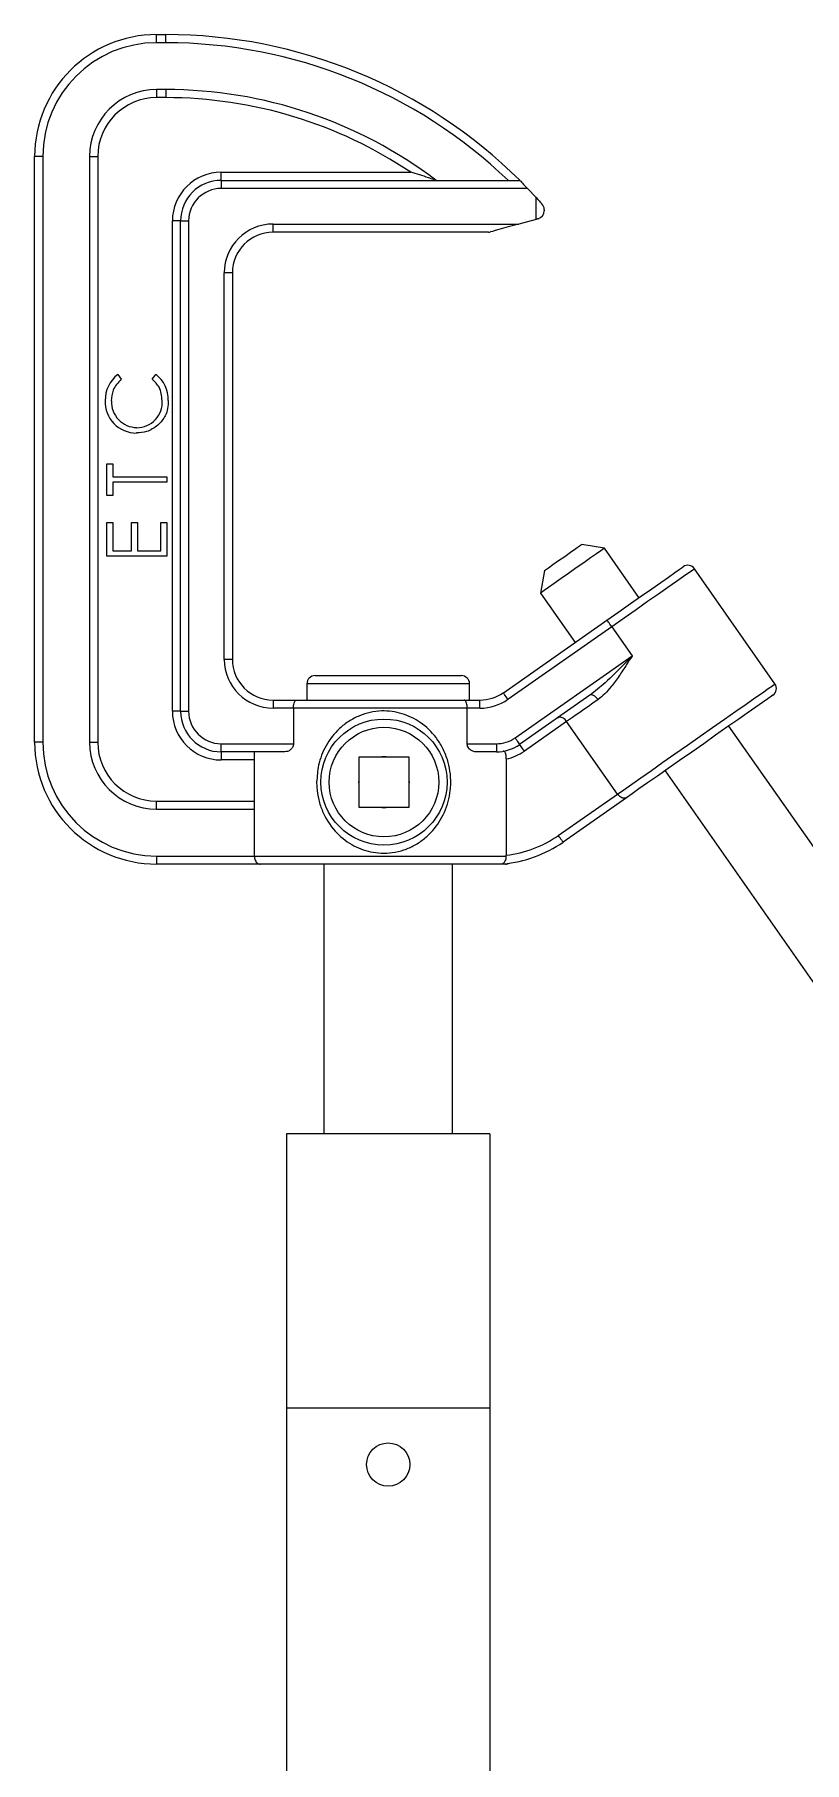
# Model space of a CAD drawing. Extents: x 7 to 113, y 1 to 87.
# Drawn here: x 13.5 to 18.23, y 42.82 to 53.45 of the extents above; entities that cross this region are included whole.
import ezdxf

# ---------------------------------------------------------------- set-up
doc = ezdxf.new("R2010")
doc.units = 0
doc.header["$MEASUREMENT"] = 0
doc.layers.add('OBJECT', color=7, linetype='CONTINUOUS')

msp = doc.modelspace()

# ---------------------------------------------------------------- linework, layer by layer
at = {"layer": 'OBJECT'}
for p, q in [((14.246, 53.401), (14.246, 53.451)), ((14.246, 53.451), (14.302, 53.451)), ((14.302, 53.401), (14.246, 53.401)), ((14.302, 53.401), (14.302, 53.451)), ((14.302, 53.113), (14.246, 53.113)), ((14.246, 53.113), (14.246, 53.063)), ((14.302, 53.063), (14.246, 53.063)), ((14.302, 53.113), (14.302, 53.063)), ((13.496, 49.096), (13.496, 52.701)), ((13.546, 52.701), (13.496, 52.701)), ((13.546, 52.701), (13.546, 49.096)), ((13.834, 52.701), (13.834, 49.096)), ((13.834, 52.701), (13.884, 52.701)), ((13.884, 52.701), (13.884, 49.096)), ((14.643, 52.554), (14.643, 52.604)), ((14.643, 52.604), (15.809, 52.604)), ((14.643, 52.554), (14.643, 52.504)), ((14.643, 52.554), (16.479, 52.554)), ((16.526, 52.504), (14.643, 52.504)), ((16.526, 52.504), (16.579, 52.448)), ((16.579, 52.314), (16.579, 52.448)), ((16.629, 52.375), (16.629, 52.366)), ((14.343, 49.287), (14.343, 52.304)), ((14.393, 52.304), (14.343, 52.304)), ((14.393, 49.287), (14.393, 52.304)), ((14.393, 52.304), (14.443, 52.304)), ((14.443, 52.304), (14.443, 49.287)), ((14.962, 52.285), (16.473, 52.285)), ((14.962, 52.235), (14.962, 52.285)), ((16.286, 52.235), (14.962, 52.235)), ((16.579, 52.314), (16.473, 52.285)), ((14.662, 49.606), (14.662, 51.985)), ((14.712, 51.985), (14.662, 51.985)), ((14.712, 51.985), (14.712, 49.606)), ((16.999, 50.29), (16.86, 50.314)), ((17.212, 49.986), (16.999, 50.29)), ((16.631, 50.154), (16.606, 50.014)), ((18.048, 49.456), (17.553, 50.163)), ((16.606, 50.014), (16.819, 49.71)), ((16.378, 49.401), (17.015, 49.848)), ((17.044, 49.807), (16.406, 49.36)), ((17.044, 49.807), (17.17, 49.628)), ((14.712, 49.606), (14.662, 49.606)), ((16.45, 49.123), (17.17, 49.628)), ((15.17, 49.456), (15.17, 49.356)), ((16.17, 49.456), (15.17, 49.456)), ((15.22, 49.506), (16.12, 49.506)), ((16.17, 49.356), (16.17, 49.456)), ((14.962, 49.356), (14.962, 49.306)), ((14.962, 49.356), (15.107, 49.356)), ((15.107, 49.356), (16.137, 49.356)), ((16.137, 49.356), (16.234, 49.356)), ((16.234, 49.306), (16.234, 49.356)), ((16.91, 49.385), (16.478, 49.082)), ((14.393, 49.287), (14.343, 49.287)), ((14.393, 49.287), (14.443, 49.287)), ((15.088, 49.306), (14.962, 49.306)), ((15.088, 49.306), (15.088, 49.087)), ((16.156, 49.306), (15.088, 49.306)), ((16.156, 49.087), (16.156, 49.306)), ((16.234, 49.306), (16.156, 49.306)), ((16.767, 49.224), (16.507, 49.041)), ((17.08, 48.777), (16.767, 49.224)), ((18.771, 47.759), (17.765, 49.196)), ((13.546, 49.096), (13.496, 49.096)), ((13.834, 49.096), (13.884, 49.096)), ((14.643, 49.037), (14.643, 49.087)), ((14.643, 49.087), (15.088, 49.087)), ((15.034, 49.037), (14.643, 49.037)), ((14.643, 49.037), (14.643, 48.987)), ((14.847, 48.684), (14.847, 49.037)), ((16.156, 49.087), (16.335, 49.087)), ((16.335, 49.037), (16.209, 49.037)), ((16.335, 49.087), (16.335, 49.037)), ((14.847, 48.987), (14.643, 48.987)), ((15.798, 49.005), (15.49, 49.005)), ((15.49, 49.005), (15.49, 48.697)), ((15.798, 48.697), (15.798, 49.005)), ((16.396, 48.994), (16.396, 48.401)), ((17.372, 48.921), (18.378, 47.484)), ((14.246, 48.684), (14.246, 48.734)), ((14.246, 48.734), (14.847, 48.734)), ((16.716, 48.523), (17.08, 48.777)), ((17.135, 48.755), (16.745, 48.482)), ((14.246, 48.684), (14.847, 48.684)), ((14.847, 48.396), (14.847, 48.684)), ((15.49, 48.697), (15.798, 48.697)), ((14.246, 48.396), (14.246, 48.346)), ((14.246, 48.396), (14.847, 48.396)), ((14.847, 48.396), (16.396, 48.396)), ((16.396, 48.396), (16.396, 48.401)), ((14.884, 48.346), (14.246, 48.346)), ((16.391, 48.346), (14.884, 48.346)), ((15.275, 48.346), (15.275, 46.686)), ((16.065, 46.686), (16.065, 48.346)), ((16.295, 46.686), (15.045, 46.686)), ((15.045, 46.686), (15.045, 44.998)), ((16.295, 46.686), (16.295, 44.998)), ((15.045, 44.998), (15.045, 36.026)), ((16.295, 44.998), (15.045, 44.998)), ((16.295, 44.998), (16.295, 36.026))]:
    msp.add_line(p, q, dxfattribs=at)
at = {"layer": 'OBJECT', "linetype": 'Continuous', "lineweight": 15}
for p, q in [((14.007, 51.36), (14.029, 51.331)), ((14.219, 51.331), (14.241, 51.36)), ((13.939, 50.615), (13.939, 50.81)), ((13.939, 50.81), (13.977, 50.81)), ((13.977, 50.81), (13.977, 50.729)), ((13.977, 50.729), (14.309, 50.729)), ((14.309, 50.729), (14.309, 50.696)), ((13.977, 50.615), (13.939, 50.615)), ((14.309, 50.696), (13.977, 50.696)), ((13.977, 50.696), (13.977, 50.615)), ((13.939, 50.449), (13.977, 50.449)), ((13.939, 50.241), (13.939, 50.449)), ((13.977, 50.449), (13.977, 50.274)), ((14.091, 50.274), (14.091, 50.449)), ((14.091, 50.449), (14.129, 50.449)), ((14.129, 50.449), (14.129, 50.274)), ((14.271, 50.274), (14.271, 50.449)), ((14.271, 50.449), (14.309, 50.449)), ((14.309, 50.449), (14.309, 50.241)), ((14.309, 50.241), (13.939, 50.241)), ((13.977, 50.274), (14.091, 50.274)), ((14.129, 50.274), (14.271, 50.274))]:
    msp.add_line(p, q, dxfattribs=at)
at = {"layer": 'OBJECT', "flags": 128}
for points in [[(16.479, 52.554), (16.48, 52.553), (16.482, 52.551), (16.485, 52.548), (16.49, 52.543), (16.496, 52.536), (16.502, 52.529), (16.51, 52.521), (16.518, 52.513), (16.526, 52.504)], [(16.579, 52.448), (16.589, 52.437), (16.598, 52.427), (16.607, 52.417), (16.615, 52.409)], [(16.592, 52.318), (16.588, 52.317), (16.583, 52.316), (16.579, 52.314)], [(16.473, 52.285), (16.44, 52.276), (16.408, 52.267), (16.378, 52.259), (16.351, 52.251), (16.328, 52.245), (16.311, 52.24), (16.299, 52.237)], [(16.631, 50.154), (16.637, 50.158), (16.655, 50.17), (16.683, 50.19), (16.717, 50.214), (16.755, 50.24), (16.791, 50.266), (16.823, 50.288), (16.846, 50.304), (16.858, 50.313), (16.86, 50.314)], [(16.999, 50.29), (16.993, 50.286), (16.977, 50.274), (16.95, 50.255), (16.914, 50.23), (16.872, 50.201), (16.826, 50.169), (16.779, 50.135), (16.733, 50.103), (16.691, 50.074), (16.655, 50.049), (16.629, 50.03), (16.612, 50.018), (16.606, 50.014)], [(17.015, 49.848), (17.089, 49.899), (17.16, 49.949), (17.228, 49.997), (17.29, 50.041), (17.346, 50.08), (17.394, 50.113), (17.432, 50.14), (17.46, 50.16), (17.477, 50.171), (17.483, 50.176)], [(17.553, 50.163), (17.551, 50.162), (17.54, 50.154), (17.518, 50.139), (17.485, 50.116), (17.442, 50.086), (17.39, 50.049), (17.331, 50.008), (17.265, 49.962), (17.194, 49.912), (17.12, 49.86), (17.044, 49.807)], [(17.044, 49.807), (17.038, 49.815), (17.033, 49.823), (17.028, 49.83), (17.024, 49.836), (17.02, 49.841), (17.018, 49.845), (17.016, 49.847), (17.015, 49.848)], [(17.08, 48.777), (17.119, 48.804), (17.167, 48.838), (17.224, 48.878), (17.288, 48.923), (17.359, 48.973), (17.433, 49.025), (17.51, 49.079), (17.588, 49.133), (17.664, 49.187), (17.738, 49.238), (17.807, 49.287), (17.87, 49.33), (17.925, 49.369), (17.971, 49.401), (18.007, 49.427), (18.032, 49.444), (18.046, 49.454), (18.048, 49.456)], [(16.406, 49.36), (16.401, 49.368), (16.395, 49.376), (16.39, 49.383), (16.386, 49.389), (16.382, 49.395), (16.38, 49.398), (16.378, 49.401), (16.378, 49.401)], [(16.96, 49.359), (16.929, 49.337), (16.901, 49.317), (16.873, 49.298), (16.848, 49.28), (16.825, 49.264), (16.803, 49.249), (16.784, 49.236), (16.767, 49.224)], [(16.96, 49.359), (16.954, 49.366), (16.947, 49.373), (16.94, 49.379), (16.933, 49.383), (16.926, 49.386), (16.92, 49.387), (16.914, 49.387), (16.91, 49.385)], [(18.036, 49.386), (18.035, 49.385), (18.026, 49.379), (18.005, 49.364), (17.972, 49.341), (17.93, 49.312), (17.878, 49.275), (17.819, 49.234), (17.753, 49.188), (17.683, 49.139), (17.61, 49.087), (17.536, 49.035), (17.462, 48.984), (17.391, 48.934), (17.325, 48.888), (17.265, 48.846), (17.212, 48.809), (17.169, 48.779), (17.135, 48.755)], [(16.45, 49.123), (16.455, 49.115), (16.46, 49.108), (16.465, 49.101), (16.47, 49.094), (16.473, 49.089), (16.476, 49.086), (16.478, 49.083), (16.478, 49.082)], [(16.507, 49.041), (16.501, 49.049), (16.496, 49.057), (16.491, 49.064), (16.487, 49.07), (16.483, 49.076), (16.48, 49.079), (16.479, 49.082), (16.478, 49.082)], [(16.745, 48.482), (16.744, 48.483), (16.743, 48.485), (16.74, 48.489), (16.737, 48.494), (16.732, 48.5), (16.727, 48.507), (16.722, 48.515), (16.716, 48.523)]]:
    msp.add_lwpolyline(points, dxfattribs=at)
at = {"layer": 'OBJECT'}
for centre, radius in [((15.644, 48.851), 0.388), ((15.644, 48.851), 0.337), ((15.67, 44.651), 0.133)]:
    msp.add_circle(centre, radius, dxfattribs=at)
for centre, radius, start, end in [((14.246, 52.701), 0.75, 90, 180), ((14.246, 52.701), 0.7, 90, 180), ((14.302, 50.362), 3.089, 45.2072, 90), ((14.302, 50.362), 3.039, 46.1647, 90), ((14.246, 52.701), 0.412, 90, 180), ((14.246, 52.701), 0.362, 90, 180), ((14.302, 50.362), 2.751, 52.8291, 90), ((14.302, 50.362), 2.701, 56.1083, 90), ((14.643, 52.304), 0.3, 90, 180), ((14.643, 52.304), 0.25, 90, 180), ((14.643, 52.304), 0.2, 90, 180), ((16.579, 52.366), 0.05, 285.472, 0), ((16.579, 52.375), 0.05, 0, 43.1786), ((14.962, 51.985), 0.3, 90, 180), ((14.962, 51.985), 0.25, 90, 180), ((16.286, 52.285), 0.05, 270, 285.472), ((17.512, 50.135), 0.05, 35, 125), ((14.962, 49.606), 0.3, 180, 270), ((14.962, 49.606), 0.25, 180, 270), ((15.22, 49.456), 0.05, 90, 180), ((16.12, 49.456), 0.05, 0, 90), ((18.007, 49.427), 0.05, 305, 35), ((16.234, 49.606), 0.25, 270, 305), ((16.234, 49.606), 0.3, 270, 305), ((14.643, 49.287), 0.3, 180, 270), ((14.643, 49.287), 0.25, 180, 270), ((14.643, 49.287), 0.2, 180, 270), ((14.246, 49.096), 0.75, 180, 270), ((14.246, 49.096), 0.7, 180, 270), ((14.246, 49.096), 0.412, 180, 270), ((14.246, 49.096), 0.362, 180, 270), ((16.335, 49.287), 0.2, 270, 305), ((16.335, 49.287), 0.25, 270, 305), ((16.335, 49.287), 0.3, 281.8148, 305), ((15.644, 48.851), 0.156, 80.8155, 99.1845), ((15.644, 48.851), 0.156, 170.8155, 189.1845), ((15.644, 48.851), 0.156, 350.8155, 9.1845), ((15.644, 48.851), 0.156, 260.8155, 279.1845), ((16.315, 49.096), 0.7, 276.6779, 305), ((16.315, 49.096), 0.75, 274.6702, 305), ((16.391, 48.396), 0.05, 270, 298.6118)]:
    msp.add_arc(centre, radius, start, end, dxfattribs=at)
at = {"layer": 'OBJECT', "linetype": 'Continuous', "lineweight": 15}
for centre, radius, start, end in [((14.125, 51.204), 0.195, 127.1156, 181.6639), ((14.124, 51.205), 0.194, 358.31, 53.1622), ((14.121, 51.191), 0.192, 177.8052, 270.2204), ((14.125, 51.19), 0.157, 177.6874, 269.8501), ((14.123, 51.19), 0.158, 270.4152, 3.1152)]:
    msp.add_arc(centre, radius, start, end, dxfattribs=at)
at = {"layer": 'OBJECT'}
for points, knots in [([(15.965, 52.554), (15.964, 52.554), (15.964, 52.554), (15.959, 52.556), (15.945, 52.561), (15.894, 52.578), (15.845, 52.593), (15.809, 52.604), (15.809, 52.604)], [0, 0, 0, 0, 0.034211, 0.076781, 0.150366, 0.36204, 0.99791, 1, 1, 1, 1]), ([(17.17, 49.628), (17.169, 49.627), (17.155, 49.612), (17.1, 49.556), (17.016, 49.469), (16.941, 49.41), (16.91, 49.385)], [0, 0, 0, 0, 0.002856, 0.178549, 0.654943, 1, 1, 1, 1]), ([(17.17, 49.628), (17.17, 49.627), (17.158, 49.61), (17.132, 49.568), (17.09, 49.503), (17.045, 49.443), (17.003, 49.393), (16.974, 49.37), (16.96, 49.359)], [0, 0, 0, 0, 0.00275, 0.176453, 0.41307, 0.649433, 0.824954, 1, 1, 1, 1]), ([(15.088, 49.306), (15.088, 49.312), (15.088, 49.322), (15.091, 49.337), (15.095, 49.348), (15.101, 49.355), (15.105, 49.356), (15.106, 49.356), (15.107, 49.356)], [0, 0, 0, 0, 0.197777, 0.395365, 0.598087, 0.812873, 0.995764, 1, 1, 1, 1]), ([(16.156, 49.306), (16.155, 49.312), (16.155, 49.322), (16.152, 49.337), (16.148, 49.348), (16.142, 49.355), (16.139, 49.356), (16.137, 49.356), (16.137, 49.356)], [0, 0, 0, 0, 0.197777, 0.395365, 0.598087, 0.812873, 0.995764, 1, 1, 1, 1]), ([(15.23, 48.851), (15.233, 48.886), (15.238, 48.964), (15.284, 49.08), (15.353, 49.169), (15.427, 49.227), (15.491, 49.26), (15.559, 49.282), (15.648, 49.293), (15.758, 49.278), (15.875, 49.221), (15.955, 49.143), (16.006, 49.062), (16.035, 48.992), (16.052, 48.918), (16.056, 48.853), (16.05, 48.767), (16.022, 48.663), (15.96, 48.566), (15.894, 48.502), (15.834, 48.461), (15.767, 48.432), (15.676, 48.41), (15.562, 48.415), (15.44, 48.462), (15.336, 48.547), (15.272, 48.647), (15.241, 48.742), (15.231, 48.804), (15.23, 48.84), (15.23, 48.851)], [0, 0, 0, 0, 0.038557, 0.086259, 0.13774, 0.164848, 0.19284, 0.21832, 0.244777, 0.291561, 0.338408, 0.390219, 0.418636, 0.447907, 0.475254, 0.503564, 0.519256, 0.571194, 0.622135, 0.649326, 0.677297, 0.704216, 0.732173, 0.78088, 0.827066, 0.87637, 0.931346, 0.959206, 0.987982, 1, 1, 1, 1]), ([(16.767, 49.224), (16.764, 49.228), (16.758, 49.236), (16.747, 49.244), (16.735, 49.25), (16.723, 49.252), (16.717, 49.249), (16.714, 49.247), (16.713, 49.247)], [0, 0, 0, 0, 0.175268, 0.35011, 0.53565, 0.748677, 0.996491, 1, 1, 1, 1]), ([(15.088, 49.087), (15.087, 49.083), (15.086, 49.074), (15.08, 49.061), (15.069, 49.048), (15.052, 49.039), (15.04, 49.038), (15.034, 49.037)], [0, 0, 0, 0, 0.132532, 0.264234, 0.462925, 0.750207, 1, 1, 1, 1]), ([(16.209, 49.037), (16.201, 49.038), (16.187, 49.04), (16.171, 49.052), (16.161, 49.065), (16.156, 49.076), (16.156, 49.084), (16.156, 49.087)], [0, 0, 0, 0, 0.339642, 0.594765, 0.76704, 0.899951, 1, 1, 1, 1]), ([(16.396, 48.994), (16.396, 48.999), (16.396, 49.01), (16.393, 49.024), (16.389, 49.034), (16.384, 49.041), (16.379, 49.041), (16.377, 49.041)], [0, 0, 0, 0, 0.198062, 0.396401, 0.589178, 0.783035, 1, 1, 1, 1]), ([(17.135, 48.755), (17.135, 48.755), (17.132, 48.753), (17.124, 48.75), (17.112, 48.752), (17.1, 48.757), (17.089, 48.766), (17.083, 48.774), (17.08, 48.777)], [0, 0, 0, 0, 0.00339, 0.262708, 0.472043, 0.654492, 0.827049, 1, 1, 1, 1]), ([(14.847, 48.396), (14.847, 48.391), (14.848, 48.382), (14.852, 48.369), (14.859, 48.358), (14.869, 48.349), (14.878, 48.346), (14.883, 48.346), (14.884, 48.346), (14.884, 48.346)], [0, 0, 0, 0, 0.165077, 0.329702, 0.505292, 0.712023, 0.958589, 0.996741, 1, 1, 1, 1]), ([(16.376, 48.349), (16.375, 48.349), (16.375, 48.349), (16.376, 48.35), (16.382, 48.354), (16.39, 48.364), (16.395, 48.378), (16.396, 48.389), (16.396, 48.395), (16.396, 48.396)], [0, 0, 0, 0, 0.060686, 0.121036, 0.287634, 0.556103, 0.771113, 0.95655, 1, 1, 1, 1])]:
    msp.add_open_spline(points, degree=3, knots=knots, dxfattribs=at)
at = {"layer": 'OBJECT', "linetype": 'Continuous', "lineweight": 15}
for points, knots in [([(14.029, 51.331), (14.009, 51.31), (13.973, 51.271), (13.969, 51.22), (13.967, 51.197)], [0, 0, 0, 0, 0.558387, 1, 1, 1, 1]), ([(14.28, 51.199), (14.277, 51.228), (14.271, 51.279), (14.235, 51.315), (14.219, 51.331)], [0, 0, 0, 0, 0.558772, 1, 1, 1, 1]), ([(14.318, 51.199), (14.316, 51.166), (14.311, 51.108), (14.271, 51.065), (14.254, 51.047)], [0, 0, 0, 0, 0.559804, 1, 1, 1, 1]), ([(14.254, 51.047), (14.231, 51.031), (14.191, 51.004), (14.143, 51.001), (14.122, 51)], [0, 0, 0, 0, 0.55902, 1, 1, 1, 1])]:
    msp.add_open_spline(points, degree=3, knots=knots, dxfattribs=at)

doc.saveas('drawing.dxf')
